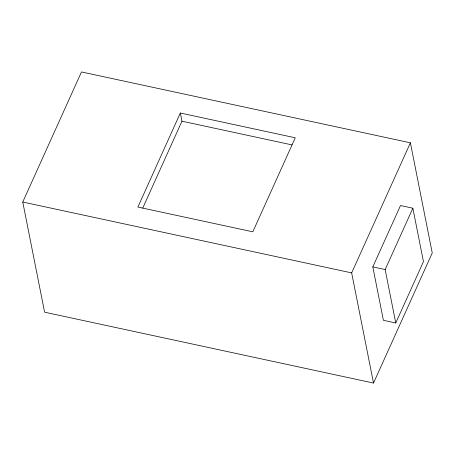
<?xml version="1.0" encoding="UTF-8"?>
<svg xmlns="http://www.w3.org/2000/svg" width="455" height="455" viewBox="0 0 455 455"><rect width="100%" height="100%" fill="white"/><g stroke="black" fill="none" stroke-linecap="round" stroke-linejoin="round"><path stroke-width="0.68" d="M22.75 202.031L81.485 71.947L410.399 142.807L432.25 252.969L373.515 383.053L44.601 312.193L22.75 202.031L351.664 272.892L373.515 383.053M180.339 113.022L137.882 207.059L252.809 231.817L295.267 137.785L180.339 113.022L181.96 121.195L142.705 208.145M351.664 272.892L410.399 142.807M372.81 266.886L400.508 205.541L412.856 208.202L423.457 261.636L395.759 322.976L383.406 320.314L372.81 266.886L385.163 269.548L395.759 322.976M385.163 269.548L412.856 208.202M181.96 121.195L292.042 144.912"/></g></svg>
